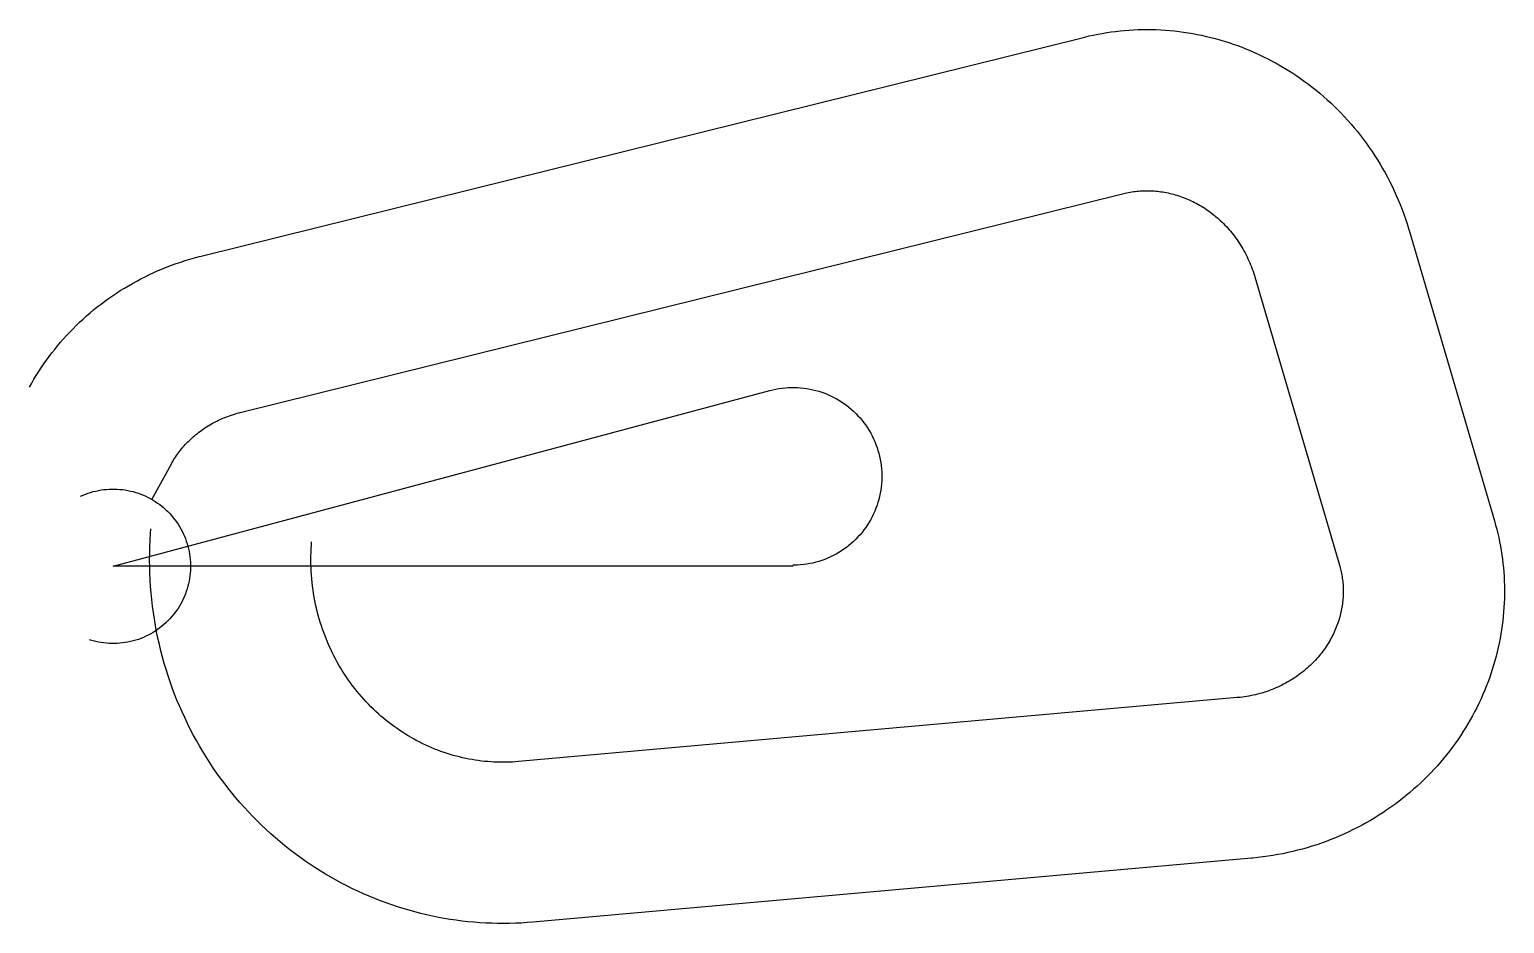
# Model space of a CAD drawing. Header units: metres. Extents: x -2389 to 39693, y -10194 to 15319.
import ezdxf

# ---------------------------------------------------------------- set-up
doc = ezdxf.new("R2010")
doc.units = ezdxf.units.M

msp = doc.modelspace()

# ---------------------------------------------------------------- linework, layer by layer
at = {"layer": 'Boundry', "color": 1}
for p, q in [((2513, 8851), (27721, 15104)), ((3620, 4387), (28828, 10639)), ((36983, 9555), (39406, 1295)), ((32569, 8260), (34992, 0)), ((1102, 1909), (1648, 2907)), ((32070, -3748), (11567, -5574)), ((32478, -8330), (11975, -10156))]:
    msp.add_line(p, q, dxfattribs=at)
at = {"layer": 'NorminalTrack', "color": 1}
msp.add_lwpolyline([(19394, 0), (0, 0), (18734, 5019), (18734, 5019), (18820, 5040), (18906, 5059), (18994, 5074), (19081, 5087), (19169, 5096), (19258, 5102), (19346, 5105), (19435, 5105), (19523, 5102), (19612, 5096), (19700, 5087), (19788, 5074), (19875, 5059), (19962, 5040), (20048, 5019), (20133, 4995), (20217, 4967), (20300, 4937), (20383, 4904), (20463, 4868), (20543, 4829), (20621, 4787), (20698, 4743), (20773, 4696), (20847, 4646), (20918, 4594), (20988, 4540), (21056, 4483), (21122, 4423), (21186, 4362), (21247, 4298), (21306, 4232), (21363, 4164), (21418, 4095), (21470, 4023), (21520, 3949), (21567, 3874), (21611, 3798), (21652, 3719), (21691, 3640), (21727, 3559), (21761, 3477), (21791, 3393), (21818, 3309), (21843, 3224), (21864, 3138), (21882, 3051), (21898, 2964), (21910, 2876), (21919, 2788), (21926, 2700), (21929, 2611), (21929, 2523), (21926, 2434), (21919, 2346), (21910, 2257), (21898, 2170), (21882, 2082), (21864, 1996), (21843, 1910), (21818, 1825), (21791, 1740), (21760, 1657), (21727, 1575), (21691, 1494), (21652, 1414), (21611, 1336), (21566, 1259), (21520, 1184), (21470, 1111), (21418, 1039), (21363, 969), (21306, 901), (21247, 836), (21186, 772), (21122, 710), (21056, 651), (20988, 594), (20918, 540), (20847, 487), (20773, 438), (20698, 391), (20621, 347), (20543, 305), (20463, 266), (20382, 230), (20300, 197), (20217, 167), (20133, 139), (20047, 115), (19962, 93), (19875, 75), (19788, 60), (19700, 47), (19612, 38), (19523, 32), (19435, 29), (19391, 28)], dxfattribs=at)
at = {"layer": 'WindSpiral', "color": 5}
for points in [[(27721, 15104), (27844, 15133), (27968, 15160), (28093, 15186), (28218, 15209), (28344, 15230), (28470, 15248), (28597, 15265), (28724, 15279), (28852, 15291), (28981, 15301), (29109, 15309), (29238, 15314), (29368, 15318), (29497, 15319), (29627, 15317), (29757, 15314), (29887, 15308), (30017, 15300), (30147, 15289), (30277, 15277), (30408, 15262), (30538, 15244), (30668, 15225), (30798, 15203), (30927, 15179), (31057, 15152), (31186, 15123), (31315, 15092), (31443, 15059), (31571, 15023), (31699, 14985), (31826, 14945), (31953, 14902), (32079, 14858), (32205, 14810), (32330, 14761), (32454, 14709), (32577, 14656), (32700, 14599), (32822, 14541), (32943, 14480), (33063, 14418), (33183, 14353), (33301, 14286), (33418, 14216), (33535, 14145), (33650, 14071), (33764, 13996), (33877, 13918), (33989, 13838), (34099, 13756), (34208, 13672), (34316, 13586), (34423, 13498), (34528, 13408), (34632, 13316), (34734, 13222), (34835, 13126), (34934, 13028), (35032, 12928), (35128, 12827), (35222, 12724), (35315, 12618), (35406, 12512), (35495, 12403), (35583, 12293), (35669, 12181), (35753, 12067), (35835, 11952), (35915, 11835), (35993, 11716), (36069, 11596), (36143, 11475), (36216, 11352), (36286, 11227), (36354, 11102), (36420, 10975), (36484, 10846), (36545, 10716), (36605, 10585), (36662, 10453), (36717, 10320), (36770, 10185), (36821, 10049), (36869, 9913), (36915, 9775), (36958, 9636), (36983, 9555)], [(28828, 10639), (28873, 10650), (28919, 10660), (28965, 10669), (29011, 10678), (29058, 10685), (29105, 10692), (29152, 10698), (29200, 10704), (29248, 10708), (29296, 10712), (29344, 10715), (29393, 10717), (29442, 10718), (29491, 10719), (29541, 10718), (29591, 10717), (29640, 10715), (29690, 10711), (29741, 10707), (29791, 10703), (29841, 10697), (29892, 10690), (29943, 10682), (29993, 10674), (30044, 10664), (30095, 10654), (30146, 10643), (30196, 10630), (30247, 10617), (30298, 10603), (30349, 10588), (30399, 10572), (30450, 10555), (30501, 10537), (30551, 10518), (30601, 10498), (30651, 10477), (30701, 10455), (30751, 10433), (30801, 10409), (30850, 10384), (30899, 10359), (30948, 10332), (30996, 10305), (31044, 10276), (31092, 10247), (31140, 10216), (31187, 10185), (31234, 10153), (31280, 10120), (31326, 10085), (31372, 10050), (31417, 10014), (31462, 9977), (31506, 9940), (31550, 9901), (31593, 9861), (31635, 9821), (31677, 9779), (31719, 9737), (31760, 9694), (31800, 9650), (31840, 9605), (31879, 9559), (31917, 9512), (31955, 9465), (31992, 9417), (32028, 9368), (32063, 9318), (32098, 9267), (32132, 9216), (32165, 9163), (32198, 9110), (32229, 9057), (32260, 9002), (32290, 8947), (32319, 8891), (32347, 8835), (32374, 8777), (32400, 8719), (32426, 8661), (32450, 8602), (32474, 8542), (32496, 8481), (32518, 8420), (32538, 8359), (32558, 8297), (32569, 8260)], [(-2389, 5113), (-2326, 5225), (-2262, 5337), (-2195, 5447), (-2126, 5557), (-2055, 5665), (-1982, 5773), (-1907, 5879), (-1830, 5984), (-1752, 6088), (-1671, 6191), (-1588, 6293), (-1504, 6393), (-1417, 6492), (-1329, 6589), (-1239, 6685), (-1147, 6780), (-1053, 6873), (-958, 6965), (-860, 7055), (-762, 7144), (-661, 7231), (-559, 7316), (-455, 7400), (-349, 7482), (-242, 7563), (-133, 7641), (-23, 7718), (89, 7793), (202, 7866), (317, 7937), (433, 8007), (551, 8074), (670, 8140), (790, 8203), (911, 8265), (1034, 8324), (1158, 8381), (1283, 8437), (1409, 8490), (1537, 8541), (1665, 8590), (1794, 8637), (1925, 8681), (2056, 8724), (2189, 8764), (2322, 8801), (2456, 8837), (2513, 8851)], [(1648, 2907), (1671, 2950), (1696, 2992), (1721, 3034), (1747, 3075), (1774, 3116), (1802, 3157), (1831, 3198), (1860, 3238), (1890, 3278), (1922, 3318), (1953, 3357), (1986, 3396), (2020, 3435), (2054, 3473), (2089, 3510), (2126, 3547), (2162, 3584), (2200, 3620), (2238, 3656), (2277, 3691), (2317, 3725), (2358, 3759), (2400, 3793), (2442, 3825), (2485, 3858), (2528, 3889), (2573, 3920), (2618, 3950), (2664, 3980), (2710, 4009), (2757, 4037), (2805, 4065), (2854, 4091), (2903, 4117), (2953, 4143), (3003, 4167), (3054, 4191), (3106, 4213), (3158, 4235), (3211, 4257), (3265, 4277), (3319, 4296), (3373, 4315), (3428, 4333), (3484, 4350), (3540, 4366), (3596, 4381), (3620, 4387)], [(-932, 1998), (-861, 2029), (-790, 2058), (-718, 2085), (-645, 2108), (-571, 2130), (-496, 2148), (-421, 2164), (-345, 2178), (-269, 2188), (-192, 2196), (-115, 2202), (-38, 2204), (38, 2204), (115, 2202), (192, 2196), (269, 2188), (345, 2178), (421, 2164), (496, 2148), (571, 2130), (645, 2108), (718, 2085), (790, 2058), (861, 2029), (932, 1998), (1001, 1964), (1069, 1928), (1136, 1890), (1201, 1849), (1265, 1806), (1327, 1761), (1387, 1713), (1446, 1664), (1504, 1612), (1559, 1559), (1612, 1504), (1664, 1446), (1713, 1387), (1761, 1327), (1806, 1265), (1849, 1201), (1890, 1136), (1928, 1069), (1964, 1001), (1998, 932), (2029, 861), (2058, 790), (2085, 718), (2108, 645), (2130, 571), (2148, 496), (2164, 421), (2178, 345), (2188, 269), (2196, 192), (2202, 115), (2204, 38), (2204, -38), (2202, -115), (2196, -192), (2188, -269), (2178, -345), (2164, -421), (2148, -496), (2130, -571), (2108, -645), (2085, -718), (2058, -790), (2029, -861), (1998, -932), (1964, -1001), (1928, -1069), (1890, -1136), (1849, -1201), (1806, -1265), (1761, -1327), (1713, -1387), (1664, -1446), (1612, -1504), (1559, -1559), (1504, -1612), (1446, -1664), (1387, -1713), (1327, -1761), (1265, -1806), (1201, -1849), (1136, -1890), (1069, -1928), (1001, -1964), (932, -1998), (861, -2029), (790, -2058), (718, -2085), (645, -2108), (571, -2130), (496, -2148), (421, -2164), (345, -2178), (269, -2188), (192, -2196), (115, -2202), (38, -2204), (-38, -2204), (-115, -2202), (-192, -2196), (-269, -2188), (-345, -2178), (-421, -2164), (-496, -2148), (-571, -2130), (-645, -2108), (-681, -2097)], [(39406, 1295), (39440, 1177), (39471, 1058), (39501, 938), (39528, 818), (39554, 696), (39577, 575), (39598, 452), (39617, 329), (39634, 206), (39649, 82), (39662, -43), (39673, -167), (39681, -293), (39687, -418), (39691, -544), (39693, -670), (39693, -797), (39690, -923), (39686, -1050), (39679, -1177), (39669, -1304), (39658, -1431), (39644, -1558), (39628, -1685), (39610, -1811), (39590, -1938), (39567, -2065), (39542, -2191), (39515, -2317), (39486, -2443), (39454, -2569), (39420, -2694), (39384, -2818), (39346, -2943), (39305, -3067), (39262, -3190), (39217, -3313), (39170, -3435), (39121, -3556), (39069, -3677), (39015, -3797), (38959, -3917), (38901, -4035), (38841, -4153), (38778, -4270), (38713, -4385), (38647, -4500), (38578, -4614), (38507, -4727), (38434, -4839), (38359, -4950), (38282, -5059), (38202, -5168), (38121, -5275), (38038, -5381), (37953, -5485), (37866, -5589), (37777, -5691), (37686, -5791), (37593, -5890), (37498, -5988), (37402, -6084), (37303, -6178), (37203, -6271), (37101, -6362), (36997, -6452), (36892, -6540), (36785, -6626), (36676, -6711), (36566, -6794), (36454, -6874), (36340, -6954), (36225, -7031), (36109, -7106), (35991, -7179), (35871, -7251), (35750, -7320), (35628, -7388), (35504, -7453), (35379, -7516), (35253, -7577), (35125, -7636), (34997, -7693), (34867, -7748), (34736, -7801), (34603, -7851), (34470, -7899), (34336, -7945), (34201, -7988), (34065, -8030), (33928, -8069), (33790, -8105), (33651, -8139), (33511, -8171), (33371, -8201), (33230, -8228), (33088, -8252), (32946, -8275), (32803, -8294), (32660, -8311), (32516, -8326), (32478, -8330)], [(11975, -10156), (11807, -10169), (11640, -10180), (11472, -10188), (11303, -10192), (11135, -10194), (10966, -10193), (10797, -10189), (10627, -10181), (10458, -10171), (10289, -10158), (10120, -10142), (9951, -10123), (9782, -10101), (9613, -10076), (9444, -10048), (9276, -10018), (9108, -9984), (8940, -9947), (8773, -9907), (8607, -9864), (8441, -9818), (8276, -9770), (8111, -9718), (7947, -9664), (7784, -9606), (7621, -9546), (7460, -9482), (7299, -9416), (7140, -9347), (6981, -9275), (6824, -9200), (6667, -9123), (6512, -9042), (6358, -8959), (6206, -8873), (6054, -8784), (5904, -8692), (5756, -8598), (5609, -8501), (5463, -8402), (5320, -8299), (5177, -8194), (5037, -8087), (4898, -7977), (4761, -7864), (4626, -7749), (4492, -7631), (4361, -7511), (4231, -7389), (4104, -7264), (3978, -7137), (3855, -7007), (3734, -6875), (3615, -6741), (3498, -6605), (3383, -6466), (3271, -6326), (3161, -6183), (3054, -6038), (2948, -5891), (2846, -5742), (2746, -5591), (2648, -5438), (2553, -5284), (2460, -5127), (2371, -4969), (2283, -4809), (2199, -4648), (2117, -4484), (2038, -4319), (1962, -4153), (1889, -3985), (1818, -3816), (1751, -3645), (1686, -3473), (1624, -3299), (1565, -3124), (1510, -2948), (1457, -2771), (1407, -2593), (1360, -2414), (1317, -2234), (1276, -2052), (1239, -1870), (1205, -1687), (1174, -1504), (1146, -1319), (1121, -1134), (1100, -948), (1082, -762), (1067, -575), (1055, -388), (1046, -200), (1041, -12), (1039, 176), (1041, 364), (1045, 553), (1053, 742), (1064, 931), (1075, 1070)], [(11567, -5574), (11479, -5581), (11392, -5587), (11304, -5591), (11216, -5593), (11127, -5594), (11039, -5593), (10950, -5591), (10861, -5587), (10772, -5582), (10683, -5575), (10593, -5567), (10504, -5557), (10415, -5545), (10325, -5532), (10236, -5517), (10146, -5501), (10057, -5483), (9968, -5463), (9879, -5442), (9790, -5419), (9702, -5395), (9614, -5369), (9525, -5341), (9438, -5312), (9350, -5281), (9263, -5249), (9176, -5215), (9090, -5179), (9004, -5142), (8919, -5103), (8834, -5063), (8749, -5021), (8665, -4977), (8582, -4932), (8499, -4885), (8417, -4837), (8336, -4788), (8255, -4736), (8175, -4684), (8096, -4629), (8018, -4574), (7940, -4516), (7863, -4458), (7787, -4397), (7712, -4336), (7638, -4273), (7565, -4208), (7493, -4142), (7422, -4075), (7351, -4006), (7282, -3936), (7214, -3865), (7147, -3792), (7082, -3718), (7017, -3642), (6954, -3566), (6892, -3488), (6831, -3409), (6771, -3328), (6712, -3247), (6655, -3164), (6600, -3080), (6545, -2995), (6492, -2908), (6440, -2821), (6390, -2733), (6342, -2643), (6294, -2553), (6248, -2461), (6204, -2369), (6161, -2275), (6120, -2181), (6081, -2086), (6042, -1989), (6006, -1892), (5971, -1795), (5938, -1696), (5906, -1597), (5877, -1496), (5849, -1396), (5822, -1294), (5797, -1192), (5774, -1089), (5753, -985), (5734, -881), (5716, -777), (5700, -672), (5686, -566), (5674, -460), (5663, -354), (5655, -247), (5648, -140), (5643, -33), (5640, 75), (5639, 183), (5640, 291), (5643, 400), (5647, 508), (5654, 617), (5660, 697)], [(34992, 0), (35004, -41), (35015, -82), (35025, -124), (35035, -166), (35044, -209), (35052, -252), (35059, -295), (35066, -339), (35072, -383), (35078, -427), (35082, -472), (35086, -516), (35089, -562), (35091, -607), (35093, -653), (35093, -699), (35093, -745), (35092, -791), (35091, -837), (35088, -884), (35085, -931), (35080, -978), (35075, -1025), (35069, -1072), (35063, -1120), (35055, -1167), (35046, -1215), (35037, -1262), (35027, -1310), (35016, -1358), (35004, -1405), (34991, -1453), (34977, -1501), (34962, -1548), (34947, -1596), (34930, -1643), (34913, -1690), (34895, -1738), (34875, -1785), (34855, -1832), (34834, -1879), (34812, -1925), (34790, -1972), (34766, -2018), (34741, -2064), (34716, -2110), (34689, -2155), (34662, -2201), (34634, -2246), (34605, -2290), (34574, -2335), (34544, -2378), (34512, -2422), (34479, -2465), (34445, -2508), (34411, -2550), (34376, -2592), (34339, -2634), (34302, -2675), (34264, -2715), (34226, -2755), (34186, -2794), (34145, -2833), (34104, -2872), (34062, -2909), (34019, -2946), (33975, -2983), (33931, -3019), (33885, -3054), (33839, -3089), (33792, -3123), (33745, -3156), (33696, -3188), (33647, -3220), (33597, -3251), (33547, -3281), (33495, -3311), (33443, -3339), (33391, -3367), (33337, -3394), (33283, -3420), (33229, -3446), (33173, -3470), (33117, -3494), (33061, -3516), (33004, -3538), (32946, -3559), (32888, -3579), (32829, -3598), (32770, -3616), (32710, -3633), (32649, -3649), (32589, -3664), (32527, -3678), (32466, -3691), (32403, -3703), (32341, -3713), (32278, -3723), (32214, -3732), (32151, -3740), (32087, -3746), (32070, -3748)]]:
    msp.add_lwpolyline(points, dxfattribs=at)

doc.saveas('drawing.dxf')
